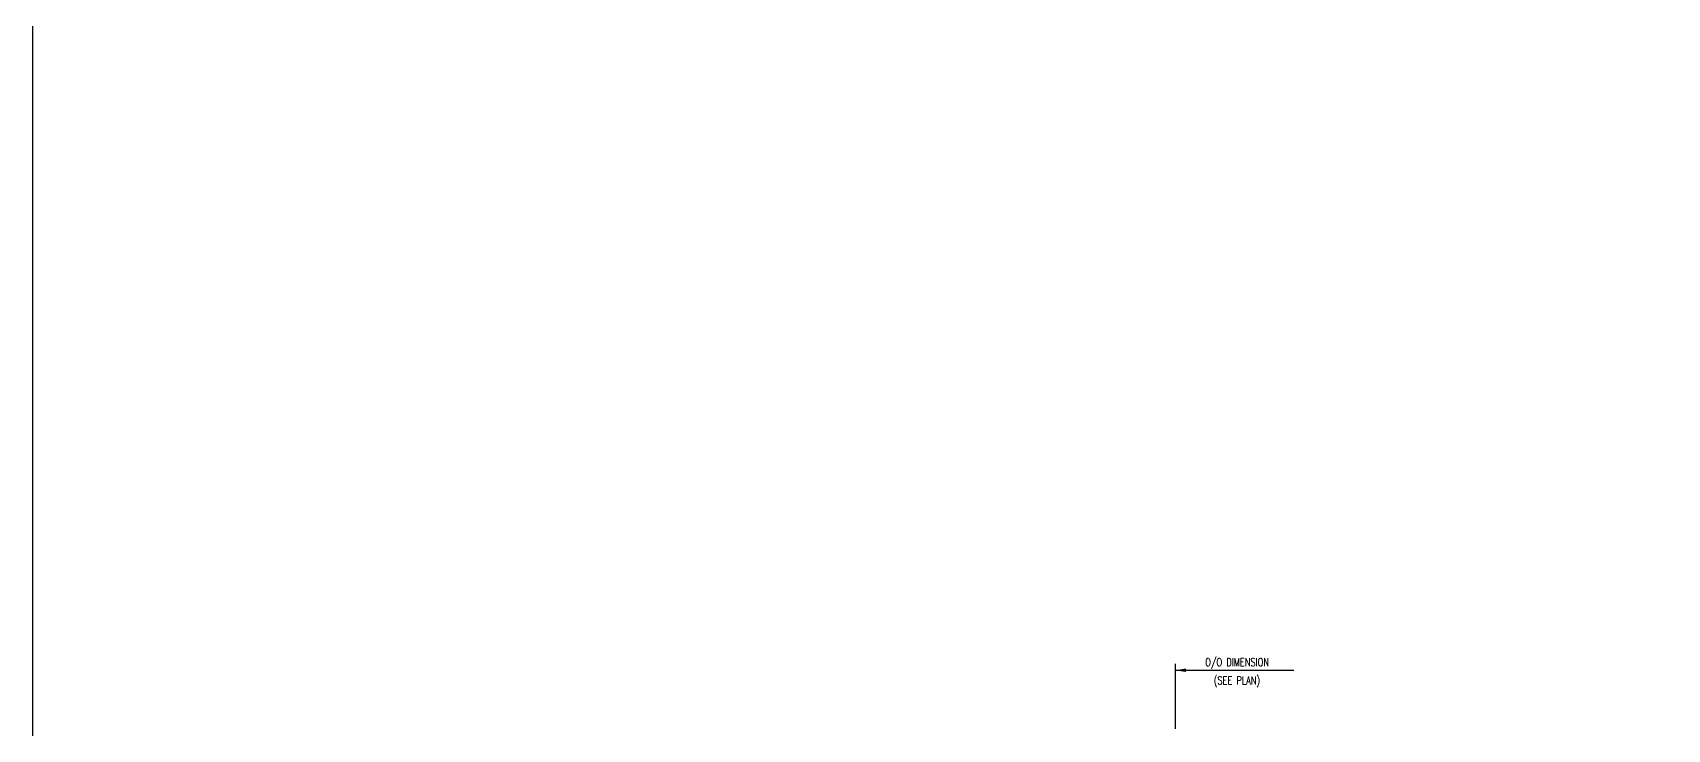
# Model space of a CAD drawing. Header units: inches. Extents: x -33163 to 19162, y -8858 to 30669.
# Drawn here: x -17178.7 to -17102.1, y 18198.6 to 18231.2 of the extents above; entities that cross this region are included whole.
import ezdxf

# ---------------------------------------------------------------- set-up
doc = ezdxf.new("R2010")
doc.units = ezdxf.units.IN
doc.layers.get('0').update_dxf_attribs({"color": 9, "lineweight": 0})
doc.layers.get('Defpoints').update_dxf_attribs({"color": 254})
doc.layers.add('DIM', color=7, linetype='Continuous')
doc.layers.add('TEXT', color=7, linetype='Continuous')
doc.styles.add('TEXT', font='SIMPLEX.shx', dxfattribs={"width": 0.75, "height": 0.375})
doc.styles.add('TEXT1', font='ROMANS.shx', dxfattribs={"width": 0.75, "height": 0.375})
doc.dimstyles.new('DETAIL$7', dxfattribs={"dimscale": 4, "dimtxt": 0.375, "dimasz": 0.125, "dimexe": 0.0625, "dimexo": 0.0625, "dimgap": 0.0625, "dimtad": 1, "dimdec": 4, "dimzin": 3, "dimdsep": 46, "dimlunit": 4, "dimtxsty": 'TEXT', "dimblk": 'ARCHTICK', "dimcen": 0.0625, "dimclrd": 7, "dimclre": 7, "dimclrt": 2, "dimadec": 0, "dimazin": 0, "dimtfac": 0.6, "dimtdec": 4, "dimtmove": 0, "dimatfit": 3, "dimfxl": 1, "dimfrac": 2, "dimtolj": 1, "dimtzin": 0, "dimarcsym": 0})

# ---------------------------------------------------------------- blocks, each defined once
blk = doc.blocks.new('_ArchTick')
at = {"color": 0, "linetype": 'ByBlock', "const_width": 0.15}
blk.add_lwpolyline([(-0.5, -0.5), (0.5, 0.5)], dxfattribs=at)

msp = doc.modelspace()

# ---------------------------------------------------------------- linework, layer by layer
at = {"layer": 'Defpoints'}
msp.add_lwpolyline([(-11751.71106, 17871.04688), (-17178.6629, 17871.04688), (-17178.6629, 21501.68489), (-11751.71106, 21501.68489)], close=True, dxfattribs=at)
at = {"layer": 'DIM', "color": 7}
msp.add_line((-17125.10896, 18201.62399), (-17125.10896, 18198.581), dxfattribs=at)

# ---------------------------------------------------------------- texts
at = {"layer": 'TEXT', "style": 'TEXT1', "width": 0.75}
for s, p in [('O/O DIMENSION', (-17123.70722, 18201.51657)), ('(SEE PLAN)', (-17123.30431, 18200.66292))]:
    msp.add_text(s, height=0.375, dxfattribs=at).set_placement(p)

# ---------------------------------------------------------------- leaders
at = {"layer": 'DIM'}
msp.add_leader([(-17125.10896, 18201.32546), (-17119.54686, 18201.32546)], dimstyle='DETAIL$7', dxfattribs=at)

doc.saveas('drawing.dxf')
